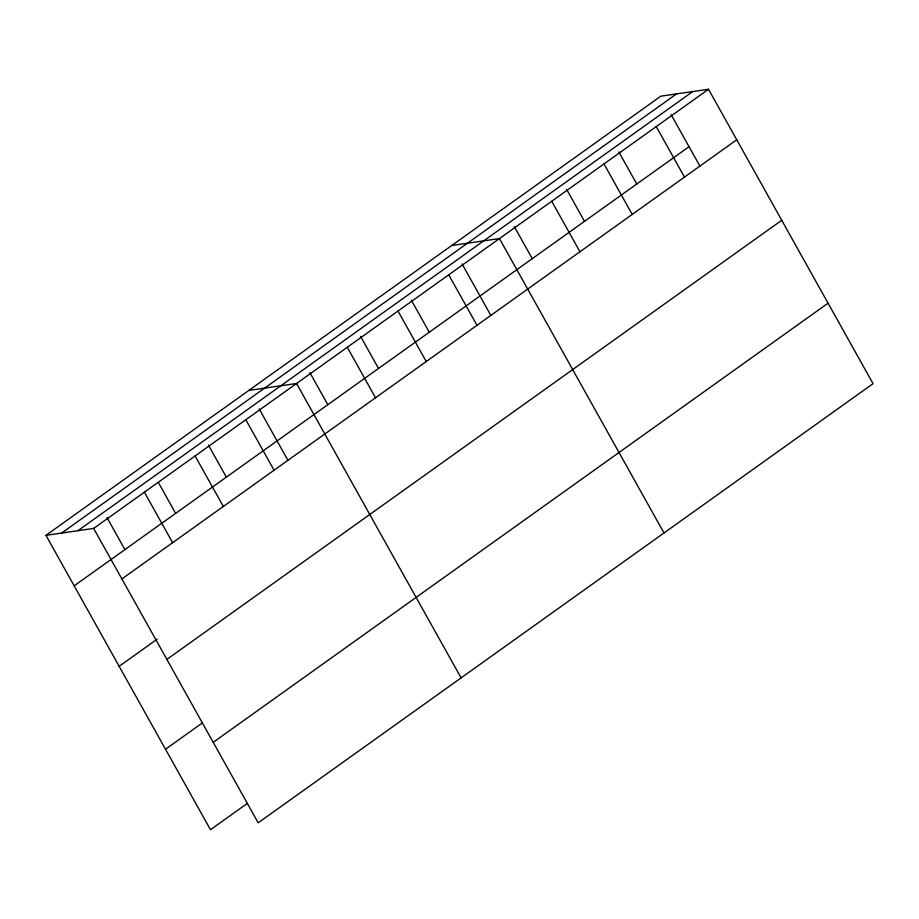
<?xml version="1.0" encoding="UTF-8"?>
<svg xmlns="http://www.w3.org/2000/svg" width="919" height="919" viewBox="0 0 919 919"><rect width="100%" height="100%" fill="white"/><g stroke="black" fill="none" stroke-linecap="round" stroke-linejoin="round"><path stroke-width="1.38" d="M45.95 535.329L660.807 96.185L708.515 89.269L873.05 383.671L258.193 822.815L93.658 528.414L45.95 535.329L210.485 829.731L247.383 803.378M61.688 533.043L676.545 93.899M77.908 530.7L692.765 91.544M93.658 528.414L708.515 89.269M74.175 585.84L689.032 146.695M121.882 578.924L736.739 139.78M119.16 666.321L157.206 639.153M166.867 659.417L781.724 220.261M165.5 749.249L202.398 722.897M213.208 742.334L828.065 303.19M451.757 245.488L499.465 238.572L664 532.986M248.854 390.414L296.561 383.499L461.097 677.9M671.134 114.657L699.945 166.201M656.246 126.592L684.483 177.103M618.866 151.991L636.775 184.018M603.99 163.927L632.215 214.437M566.609 189.314L584.507 221.353M551.722 201.25L579.958 251.76M514.341 226.648L532.25 258.676M462.085 263.971L490.895 315.516M448.736 274.804L476.972 325.315M411.356 300.203L429.265 332.23M398.007 311.036L426.244 361.546M360.627 336.434L378.536 368.462M347.29 347.267L375.515 397.778M309.91 372.666L327.807 404.693M259.181 408.886L287.992 460.43M245.832 419.73L274.069 470.241M208.452 445.118L226.361 477.156M195.104 455.962L223.34 506.472M158.413 482.578L175.632 513.376M144.386 492.182L172.611 542.704M107.006 517.581L124.904 549.608"/></g></svg>
